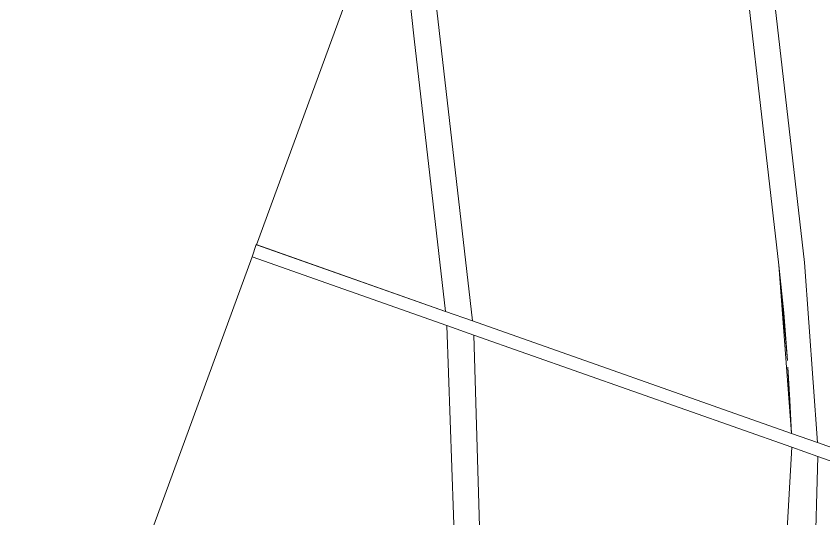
# Model space of a CAD drawing. Header units: metres. Extents: x 105146 to 106170, y 111783 to 118163.
# Drawn here: x 105895.61 to 105901.85, y 114678.36 to 114682.24 of the extents above; entities that cross this region are included whole.
import ezdxf

# ---------------------------------------------------------------- set-up
doc = ezdxf.new("R2010")
doc.units = ezdxf.units.M
doc.layers.add('20-EP-ZONA-DURA', color=253, linetype='CONTINUOUS', lineweight=13)
doc.layers.add('20-EP-ZONA-VERDE', color=84, linetype='CONTINUOUS', lineweight=13)

msp = doc.modelspace()

# ---------------------------------------------------------------- linework, layer by layer
at = {"layer": '20-EP-ZONA-DURA'}
for points in [[(105904.6173, 114683.9875), (105902.8055, 114678.8019), (105903.6505, 114678.5065), (105901.8987, 114673.5037), (105901.7655, 114673.1265), (105901.0073, 114673.3941), (105900.8225, 114673.4593), (105900.8559, 114673.5535), (105900.9557, 114673.8365), (105901.1443, 114673.7699), (105902.7081, 114678.2021), (105902.5195, 114678.2687), (105901.5392, 114675.4903), (105901.7593, 114677.1573), (105901.8075, 114678.8381), (105902.6195, 114678.5515), (105902.6527, 114678.6459), (105901.8047, 114678.9451), (105901.7047, 114680.3381), (105901.3409, 114683.5053)], [(105898.6663, 114682.2537), (105898.6879, 114682.0661), (105898.9297, 114679.9595), (105897.4701, 114680.4745), (105898.2113, 114682.4977)]]:
    msp.add_lwpolyline(points, dxfattribs=at)
for points in [[(105898.3959, 114674.4216), (105895.6123, 114675.4039), (105897.4357, 114680.3807), (105898.9413, 114679.8495), (105899.0043, 114678.0211), (105898.8214, 114676.2008), (105898.3959, 114674.4216)], [(105901.5729, 114679.5796), (105901.5059, 114680.3153), (105901.5436, 114679.9478), (105901.5729, 114679.5796)], [(105901.6025, 114679.0165), (105901.5761, 114679.5289), (105901.5913, 114679.2728), (105901.6025, 114679.0165)]]:
    msp.add_lwpolyline(points, close=True, dxfattribs=at)
at = {"layer": '20-EP-ZONA-VERDE'}
for points in [[(105904.6373, 114697.2693), (105901.9747, 114689.4307), (105901.3292, 114686.503), (105901.3409, 114683.5053), (105901.7047, 114680.3381), (105901.8047, 114678.9451), (105901.6025, 114679.0165), (105901.5059, 114680.3153), (105901.1423, 114683.4825), (105901.1304, 114686.5241), (105901.7853, 114689.4949), (105904.4479, 114697.3337), (105904.6373, 114697.2693)], [(105899.768, 114691.0496), (105899.5129, 114690.2669), (105898.744, 114686.7797), (105898.7579, 114683.2087), (105899.1385, 114679.8857), (105898.9297, 114679.9595), (105898.6879, 114682.0661), (105898.6663, 114682.2537), (105898.6561, 114682.3423), (105898.6435, 114682.4525), (105898.5593, 114683.1859), (105898.5451, 114686.8), (105899.3231, 114690.3301), (105899.5779, 114691.1116), (105899.768, 114691.0496)], [(105898.9297, 114679.9595), (105899.1385, 114679.8857), (105901.6025, 114679.0165), (105901.8047, 114678.9451), (105902.6527, 114678.6459), (105902.6195, 114678.5515), (105901.8075, 114678.8381), (105901.6057, 114678.9093), (105899.1495, 114679.7759), (105898.9413, 114679.8495), (105897.4357, 114680.3807), (105897.4661, 114680.4759), (105898.9297, 114679.9595)], [(105899.1495, 114679.7759), (105899.202, 114677.9492), (105899.0126, 114676.1316), (105898.5847, 114674.3549), (105898.3959, 114674.4216), (105898.8214, 114676.2008), (105899.0043, 114678.0211), (105898.9413, 114679.8495), (105899.1495, 114679.7759)], [(105901.6057, 114678.9093), (105901.4524, 114676.2008), (105900.8493, 114673.5559), (105898.5847, 114674.3549), (105899.0126, 114676.1316), (105899.202, 114677.9492), (105899.1495, 114679.7759), (105901.6057, 114678.9093)], [(105901.8075, 114678.8381), (105901.7593, 114677.1573), (105901.5392, 114675.4903), (105900.9557, 114673.8365), (105900.8559, 114673.5535), (105900.8493, 114673.5559), (105901.4524, 114676.2008), (105901.6057, 114678.9093), (105901.8075, 114678.8381)]]:
    msp.add_lwpolyline(points, close=True, dxfattribs=at)

doc.saveas('drawing.dxf')
